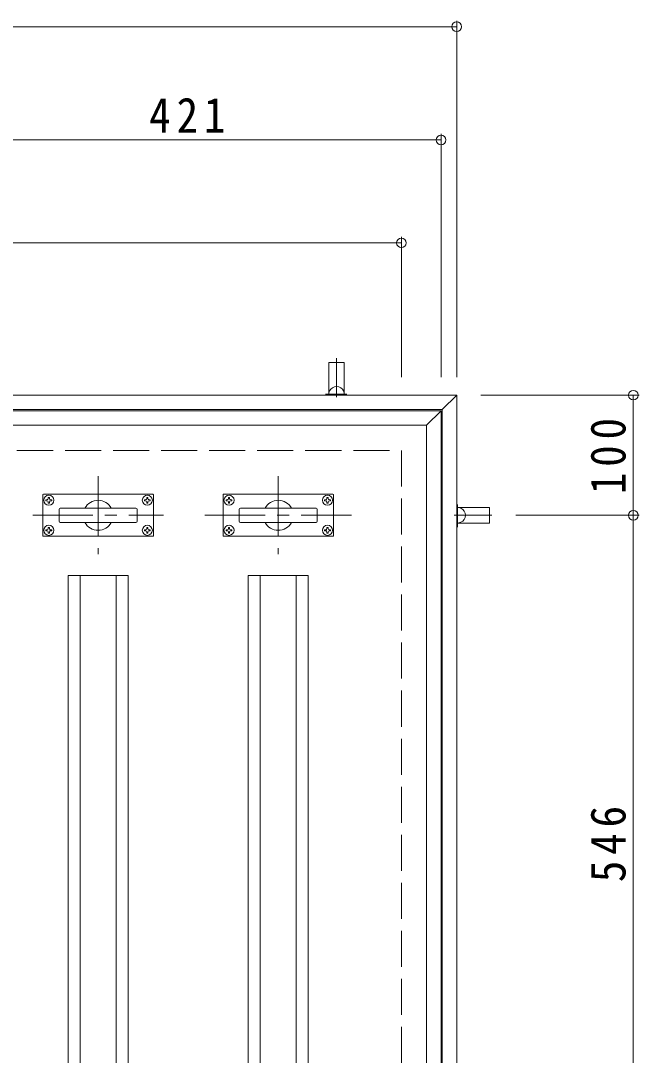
# Model space of a CAD drawing. Units: millimetres at full size, sheet at 1:10. Extents: x -2105 to 2457, y -1919 to 1532.
# Drawn here: x -836 to -321, y 528 to 1390 of the extents above; entities that cross this region are included whole.
import ezdxf

# ---------------------------------------------------------------- set-up
doc = ezdxf.new("R2010")
doc.units = ezdxf.units.MM
doc.header["$LTSCALE"] = 10
doc.header["$PDMODE"] = 32
doc.header["$PDSIZE"] = 8
for name, pattern in [('CHAIN1', [8, 5, -1, 1, -1]), ('CHAIN2', [12, 9, -1, 1, -1]), ('DASHED3', [4, 3, -1])]:
    doc.linetypes.add(name, pattern=pattern)
for name, color, linetype, lineweight in [('C-1_ピット', 2, 'Continuous', 9), ('C-2_蓋', 3, 'Continuous', 9), ('C-4_寸法', 7, 'Continuous', 9), ('C-6_躯体', 6, 'Continuous', 5), ('C-A', 2, 'Continuous', 9)]:
    doc.layers.add(name, color=color, linetype=linetype, lineweight=lineweight)
doc.styles.add('ＭＳ ゴシック', font='')
doc.styles.get('ＭＳ ゴシック').set_extended_font_data('MS Gothic')

msp = doc.modelspace()

# ---------------------------------------------------------------- linework, layer by layer
at = {"layer": 'C-1_ピット'}
for p, q in [((-579.89, 1078.76), (-579.89, 1105.26)), ((-579.89, 1105.26), (-566.93, 1105.26)), ((-566.93, 1078.06), (-566.93, 1105.26)), ((-1765.39, 1078.06), (-473.39, 1078.06)), ((-485.39, 1066.06), (-473.39, 1078.06)), ((-473.39, 1078.06), (-473.39, -213.94)), ((-1753.39, 1066.06), (-485.39, 1066.06)), ((-485.39, -201.94), (-485.39, 1066.06)), ((-473.39, 971.6), (-446.19, 971.6))]:
    msp.add_line(p, q, dxfattribs=at)
at = {"layer": 'C-1_ピット', "linetype": 'CHAIN2'}
for p, q in [((-573.39, 1076.28), (-573.39, 1108.78)), ((-582.52, 1078.76), (-564.89, 1078.76)), ((-472.69, 987.09), (-472.69, 968.25)), ((-475.48, 978.06), (-444.14, 978.06))]:
    msp.add_line(p, q, dxfattribs=at)
at = {"layer": 'C-1_ピット', "linetype": 'DASHED3'}
for p, q in [((-1719.39, 1032.06), (-519.39, 1032.06)), ((-519.39, 1032.06), (-519.39, -167.94))]:
    msp.add_line(p, q, dxfattribs=at)
at = {"layer": 'C-1_ピット'}
msp.add_lwpolyline([(-472.69, 984.56), (-446.19, 984.56), (-446.19, 971.6)], dxfattribs=at)
for centre, start, end in [((-573.39, 1078.76), 353.81744, 186.18256), ((-472.69, 978.06), 263.81744, 96.18256)]:
    msp.add_arc(centre, 6.5, start, end, dxfattribs=at)
at = {"layer": 'C-2_蓋'}
for p, q in [((-907.39, 1065.06), (-486.39, 1065.06)), ((-895.39, 1053.06), (-498.39, 1053.06)), ((-498.39, 1053.06), (-498.39, -188.94))]:
    msp.add_line(p, q, dxfattribs=at)
msp.add_lwpolyline([(-498.39, 1053.06), (-486.39, 1065.06), (-486.39, -200.94)], dxfattribs=at)
at = {"layer": 'C-4_寸法'}
for p, q in [((-473.39, 1093.06), (-473.39, 1389.82)), ((-1765.39, 1384.82), (-473.39, 1384.82)), ((-486.39, 1295.51), (-486.39, 1093.06)), ((-907.39, 1290.51), (-486.39, 1290.51)), ((-519.39, 1093.06), (-519.39, 1209.83)), ((-1719.39, 1204.83), (-519.39, 1204.83)), ((-321.38, 1078.06), (-453.39, 1078.06)), ((-326.38, 978.06), (-326.38, 1078.06)), ((-321.38, 978.06), (-424.14, 978.06)), ((-326.38, 978.06), (-326.38, 432.06))]:
    msp.add_line(p, q, dxfattribs=at)
for p in [(-473.39, 1384.82), (-486.39, 1290.51), (-519.39, 1204.83), (-326.38, 1078.06), (-326.38, 978.06)]:
    msp.add_point(p, dxfattribs=at)
at = {"layer": 'C-6_躯体'}
for p, q in [((-796.89, 928.06), (-746.89, 928.06)), ((-796.89, 928.06), (-796.89, -63.94)), ((-786.89, 928.06), (-786.89, -63.94)), ((-756.89, 928.06), (-756.89, -63.94)), ((-746.89, 928.06), (-746.89, -63.94)), ((-646.89, 928.06), (-596.89, 928.06)), ((-646.89, 928.06), (-646.89, -63.94)), ((-636.89, 928.06), (-636.89, -63.94)), ((-606.89, 928.06), (-606.89, -63.94)), ((-596.89, 928.06), (-596.89, -63.94))]:
    msp.add_line(p, q, dxfattribs=at)
at = {"layer": 'C-A', "color": 4, "linetype": 'CHAIN1'}
for p, q in [((-771.89, 1010.56), (-771.89, 945.56)), ((-621.89, 1010.56), (-621.89, 945.56)), ((-826.21, 978.06), (-717.57, 978.06)), ((-682.89, 978.06), (-560.89, 978.06))]:
    msp.add_line(p, q, dxfattribs=at)
at = {"layer": 'C-A', "color": 3}
for p, q in [((-817.89, 961.06), (-817.89, 995.06)), ((-726.39, 995.56), (-817.39, 995.56)), ((-725.89, 961.06), (-725.89, 995.06)), ((-667.89, 961.06), (-667.89, 995.06)), ((-576.39, 995.56), (-667.39, 995.56)), ((-575.89, 961.06), (-575.89, 995.06)), ((-804.39, 973.06), (-804.39, 983.06)), ((-803.39, 984.06), (-740.39, 984.06)), ((-739.39, 973.06), (-739.39, 983.06)), ((-654.39, 973.06), (-654.39, 983.06)), ((-653.39, 984.06), (-590.39, 984.06)), ((-589.39, 973.06), (-589.39, 983.06)), ((-803.39, 972.06), (-740.39, 972.06)), ((-653.39, 972.06), (-590.39, 972.06)), ((-726.39, 960.56), (-817.39, 960.56)), ((-576.39, 960.56), (-667.39, 960.56))]:
    msp.add_line(p, q, dxfattribs=at)
at = {"layer": 'C-A'}
for p, q in [((-815.29, 991.06), (-814.14, 991.08)), ((-815.29, 990.06), (-815.29, 991.06)), ((-814.14, 991.08), (-813.64, 991.31)), ((-813.41, 991.81), (-813.64, 991.31)), ((-813.39, 992.96), (-813.41, 991.81)), ((-813.39, 992.96), (-812.39, 992.96)), ((-812.39, 992.96), (-812.37, 991.81)), ((-812.37, 991.81), (-812.14, 991.31)), ((-811.64, 991.08), (-812.14, 991.31)), ((-810.49, 991.06), (-811.64, 991.08)), ((-810.49, 990.06), (-810.49, 991.06)), ((-733.29, 991.06), (-732.14, 991.08)), ((-733.29, 990.06), (-733.29, 991.06)), ((-732.14, 991.08), (-731.64, 991.31)), ((-731.41, 991.81), (-731.64, 991.31)), ((-731.39, 992.96), (-731.41, 991.81)), ((-730.39, 992.96), (-731.39, 992.96)), ((-730.39, 992.96), (-730.37, 991.81)), ((-730.37, 991.81), (-730.14, 991.31)), ((-729.64, 991.08), (-730.14, 991.31)), ((-728.49, 991.06), (-729.64, 991.08)), ((-728.49, 990.06), (-728.49, 991.06)), ((-665.29, 991.06), (-664.14, 991.08)), ((-665.29, 990.06), (-665.29, 991.06)), ((-664.14, 991.08), (-663.64, 991.31)), ((-663.41, 991.81), (-663.64, 991.31)), ((-663.39, 992.96), (-663.41, 991.81)), ((-663.39, 992.96), (-662.39, 992.96)), ((-662.39, 992.96), (-662.37, 991.81)), ((-662.37, 991.81), (-662.14, 991.31)), ((-661.64, 991.08), (-662.14, 991.31)), ((-660.49, 991.06), (-661.64, 991.08)), ((-660.49, 990.06), (-660.49, 991.06)), ((-583.29, 991.06), (-582.14, 991.08)), ((-583.29, 990.06), (-583.29, 991.06)), ((-582.14, 991.08), (-581.64, 991.31)), ((-581.41, 991.81), (-581.64, 991.31)), ((-581.39, 992.96), (-581.41, 991.81)), ((-580.39, 992.96), (-581.39, 992.96)), ((-580.39, 992.96), (-580.37, 991.81)), ((-580.37, 991.81), (-580.14, 991.31)), ((-579.64, 991.08), (-580.14, 991.31)), ((-578.49, 991.06), (-579.64, 991.08)), ((-578.49, 990.06), (-578.49, 991.06)), ((-815.29, 990.06), (-814.14, 990.04)), ((-814.14, 990.04), (-813.64, 989.81)), ((-813.41, 989.31), (-813.64, 989.81)), ((-813.39, 988.16), (-813.41, 989.31)), ((-812.37, 989.31), (-812.14, 989.81)), ((-811.64, 990.04), (-812.14, 989.81)), ((-810.49, 990.06), (-811.64, 990.04)), ((-733.29, 990.06), (-732.14, 990.04)), ((-732.14, 990.04), (-731.64, 989.81)), ((-731.41, 989.31), (-731.64, 989.81)), ((-730.39, 988.16), (-730.37, 989.31)), ((-730.37, 989.31), (-730.14, 989.81)), ((-729.64, 990.04), (-730.14, 989.81)), ((-728.49, 990.06), (-729.64, 990.04)), ((-665.29, 990.06), (-664.14, 990.04)), ((-664.14, 990.04), (-663.64, 989.81)), ((-663.41, 989.31), (-663.64, 989.81)), ((-663.39, 988.16), (-663.41, 989.31)), ((-662.37, 989.31), (-662.14, 989.81)), ((-661.64, 990.04), (-662.14, 989.81)), ((-660.49, 990.06), (-661.64, 990.04)), ((-583.29, 990.06), (-582.14, 990.04)), ((-582.14, 990.04), (-581.64, 989.81)), ((-581.41, 989.31), (-581.64, 989.81)), ((-580.39, 988.16), (-580.37, 989.31)), ((-580.37, 989.31), (-580.14, 989.81)), ((-579.64, 990.04), (-580.14, 989.81)), ((-578.49, 990.06), (-579.64, 990.04)), ((-815.29, 966.06), (-814.14, 966.08)), ((-815.29, 966.06), (-815.29, 965.06)), ((-815.29, 965.06), (-814.14, 965.04)), ((-814.14, 966.08), (-813.64, 966.31)), ((-814.14, 965.04), (-813.64, 964.81)), ((-813.41, 966.81), (-813.64, 966.31)), ((-813.41, 964.31), (-813.64, 964.81)), ((-813.39, 967.96), (-813.41, 966.81)), ((-812.37, 966.81), (-812.14, 966.31)), ((-812.37, 964.31), (-812.14, 964.81)), ((-811.64, 966.08), (-812.14, 966.31)), ((-811.64, 965.04), (-812.14, 964.81)), ((-810.49, 966.06), (-811.64, 966.08)), ((-810.49, 965.06), (-811.64, 965.04)), ((-810.49, 966.06), (-810.49, 965.06)), ((-733.29, 966.06), (-732.14, 966.08)), ((-733.29, 966.06), (-733.29, 965.06)), ((-733.29, 965.06), (-732.14, 965.04)), ((-732.14, 966.08), (-731.64, 966.31)), ((-732.14, 965.04), (-731.64, 964.81)), ((-731.41, 966.81), (-731.64, 966.31)), ((-731.41, 964.31), (-731.64, 964.81)), ((-730.39, 967.96), (-730.37, 966.81)), ((-730.37, 966.81), (-730.14, 966.31)), ((-730.37, 964.31), (-730.14, 964.81)), ((-729.64, 966.08), (-730.14, 966.31)), ((-729.64, 965.04), (-730.14, 964.81)), ((-728.49, 966.06), (-729.64, 966.08)), ((-728.49, 965.06), (-729.64, 965.04)), ((-728.49, 966.06), (-728.49, 965.06)), ((-665.29, 966.06), (-664.14, 966.08)), ((-665.29, 966.06), (-665.29, 965.06)), ((-665.29, 965.06), (-664.14, 965.04)), ((-664.14, 966.08), (-663.64, 966.31)), ((-664.14, 965.04), (-663.64, 964.81)), ((-663.41, 966.81), (-663.64, 966.31)), ((-663.41, 964.31), (-663.64, 964.81)), ((-663.39, 967.96), (-663.41, 966.81)), ((-662.37, 966.81), (-662.14, 966.31)), ((-662.37, 964.31), (-662.14, 964.81)), ((-661.64, 966.08), (-662.14, 966.31)), ((-661.64, 965.04), (-662.14, 964.81)), ((-660.49, 966.06), (-661.64, 966.08)), ((-660.49, 965.06), (-661.64, 965.04)), ((-660.49, 966.06), (-660.49, 965.06)), ((-583.29, 966.06), (-582.14, 966.08)), ((-583.29, 966.06), (-583.29, 965.06)), ((-583.29, 965.06), (-582.14, 965.04)), ((-582.14, 966.08), (-581.64, 966.31)), ((-582.14, 965.04), (-581.64, 964.81)), ((-581.41, 966.81), (-581.64, 966.31)), ((-581.41, 964.31), (-581.64, 964.81)), ((-580.39, 967.96), (-580.37, 966.81)), ((-580.37, 966.81), (-580.14, 966.31)), ((-580.37, 964.31), (-580.14, 964.81)), ((-579.64, 966.08), (-580.14, 966.31)), ((-579.64, 965.04), (-580.14, 964.81)), ((-578.49, 966.06), (-579.64, 966.08)), ((-578.49, 965.06), (-579.64, 965.04)), ((-578.49, 966.06), (-578.49, 965.06)), ((-813.39, 963.16), (-813.41, 964.31)), ((-813.39, 963.16), (-812.39, 963.16)), ((-812.39, 963.16), (-812.37, 964.31)), ((-731.39, 963.16), (-731.41, 964.31)), ((-730.39, 963.16), (-731.39, 963.16)), ((-730.39, 963.16), (-730.37, 964.31)), ((-663.39, 963.16), (-663.41, 964.31)), ((-663.39, 963.16), (-662.39, 963.16)), ((-662.39, 963.16), (-662.37, 964.31)), ((-581.39, 963.16), (-581.41, 964.31)), ((-580.39, 963.16), (-581.39, 963.16)), ((-580.39, 963.16), (-580.37, 964.31))]:
    msp.add_line(p, q, dxfattribs=at)
for points in [[(-813.39, 988.16), (-812.39, 988.16), (-812.37, 989.31)], [(-730.39, 988.16), (-731.39, 988.16), (-731.41, 989.31)], [(-663.39, 988.16), (-662.39, 988.16), (-662.37, 989.31)], [(-580.39, 988.16), (-581.39, 988.16), (-581.41, 989.31)], [(-813.39, 967.96), (-812.39, 967.96), (-812.37, 966.81)], [(-730.39, 967.96), (-731.39, 967.96), (-731.41, 966.81)], [(-663.39, 967.96), (-662.39, 967.96), (-662.37, 966.81)], [(-580.39, 967.96), (-581.39, 967.96), (-581.41, 966.81)]]:
    msp.add_lwpolyline(points, dxfattribs=at)
for centre in [(-812.89, 990.56), (-730.89, 990.56), (-662.89, 990.56), (-580.89, 990.56), (-812.89, 965.56), (-730.89, 965.56), (-662.89, 965.56), (-580.89, 965.56)]:
    msp.add_circle(centre, 4.2, dxfattribs=at)
at = {"layer": 'C-A', "color": 3}
for centre, radius, start, end in [((-817.39, 995.06), 0.5, 90, 180), ((-771.89, 978.06), 12.5, 28.68498, 151.31502), ((-726.39, 995.06), 0.5, 0, 90), ((-667.39, 995.06), 0.5, 90, 180), ((-621.89, 978.06), 12.5, 28.68498, 151.31502), ((-576.39, 995.06), 0.5, 0, 90), ((-803.39, 983.06), 1, 90, 180), ((-740.39, 983.06), 1, 0, 90), ((-653.39, 983.06), 1, 90, 180), ((-590.39, 983.06), 1, 0, 90), ((-803.39, 973.06), 1, 180, 270), ((-771.89, 978.06), 12.5, 208.68561, 331.31439), ((-740.39, 973.06), 1, 270, 0), ((-653.39, 973.06), 1, 180, 270), ((-621.89, 978.06), 12.5, 208.68561, 331.31439), ((-590.39, 973.06), 1, 270, 0), ((-817.39, 961.06), 0.5, 180, 270), ((-726.39, 961.06), 0.5, 270, 0), ((-667.39, 961.06), 0.5, 180, 270), ((-576.39, 961.06), 0.5, 270, 0)]:
    msp.add_arc(centre, radius, start, end, dxfattribs=at)

# ---------------------------------------------------------------- texts
at = {"layer": 'C-4_寸法', "color": 2, "insert": (-729.39, 1296.51), "char_height": 29.33, "attachment_point": 7, "style": 'ＭＳ ゴシック'}
msp.add_mtext('\\T1.27;\\W0.9;421', dxfattribs=at)
at = {"layer": 'C-4_寸法', "color": 2, "char_height": 29.33, "attachment_point": 7, "rotation": 90, "style": 'ＭＳ ゴシック'}
for s, insert in [('\\T1.27;\\W0.9;100', (-332.38, 995.56)), ('\\T1.27;\\W0.9;546', (-332.38, 672.56))]:
    msp.add_mtext(s, dxfattribs=dict(at, insert=insert))

doc.saveas('drawing.dxf')
